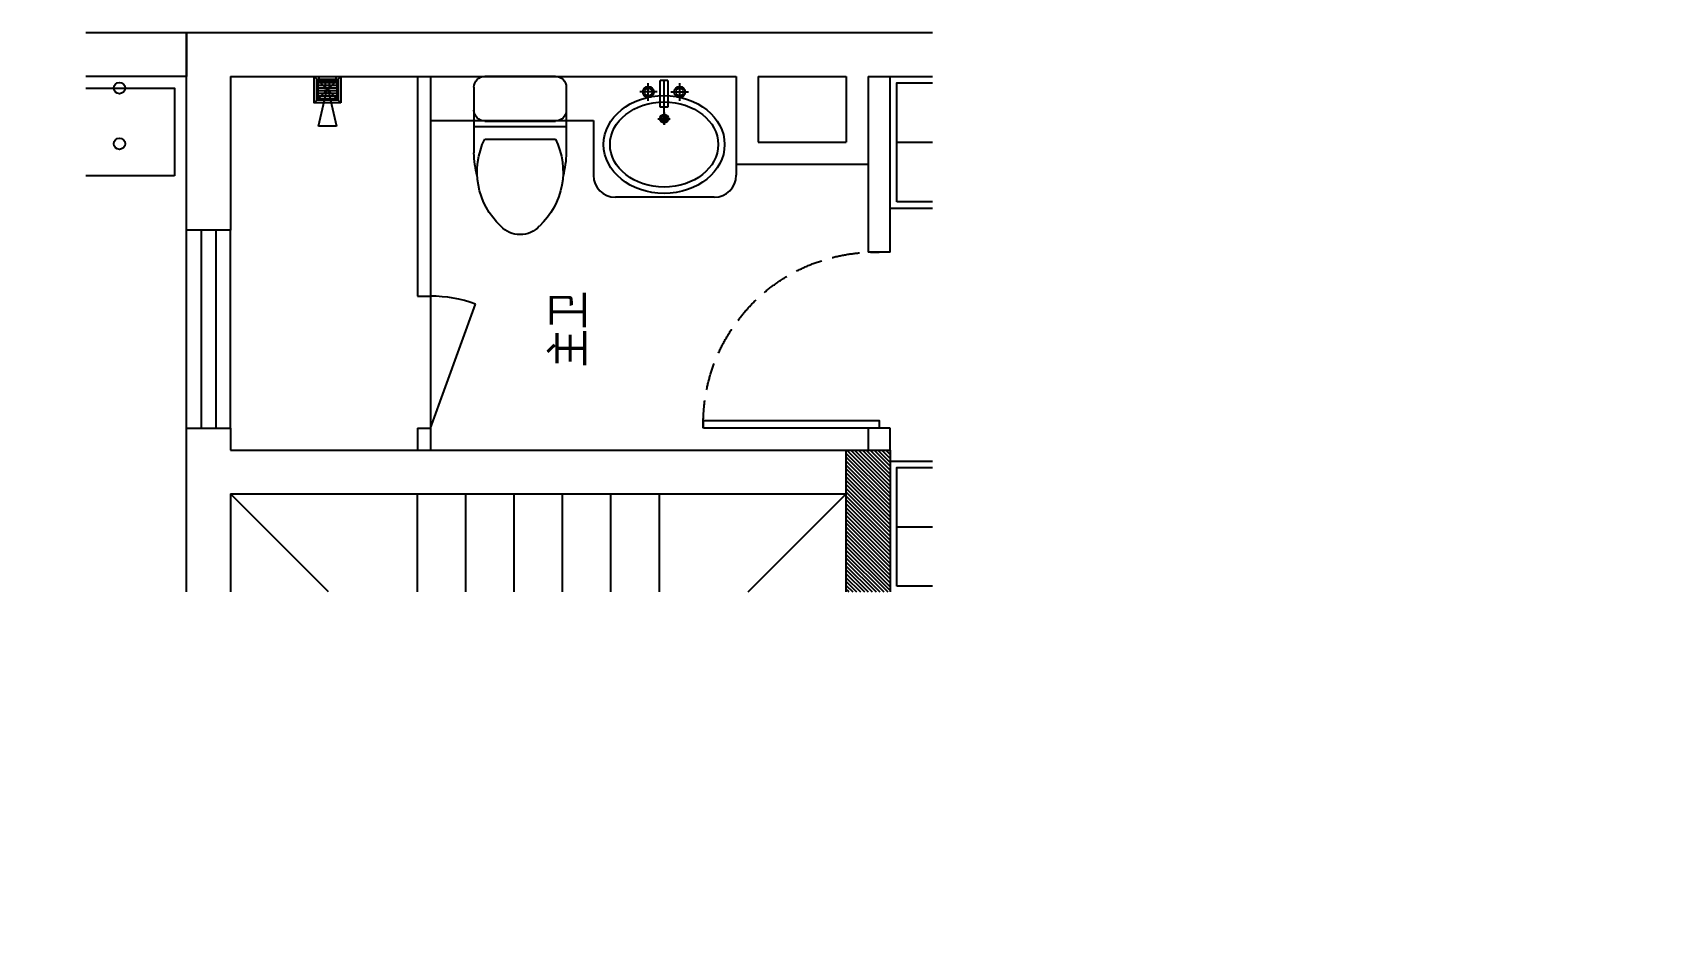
# Model space of a CAD drawing. Extents: x 468514 to 728049, y -74127 to 69080.
# Drawn here: x 554523 to 561898, y -61403 to -57303 of the extents above; entities that cross this region are included whole.
import ezdxf
from ezdxf.xclip import XClip

# ---------------------------------------------------------------- set-up
doc = ezdxf.new("R2010")
doc.units = 0
doc.header["$LTSCALE"] = 500
doc.header["$MEASUREMENT"] = 0
doc.header["$XCLIPFRAME"] = 0
doc.linetypes.add('DASH', pattern=[0.35, 0.25, -0.1])
for name, color, linetype in [('Door 门', 107, 'Continuous'), ('E 立面标注尺寸', 9, 'Continuous'), ('P-Furniture 家具', 153, 'Continuous'), ('P-Make furniture 固定制作', 154, 'Continuous'), ('P-N wall 新建隔墙', 241, 'Continuous'), ('P-O wall 原始墙体', 245, 'Continuous'), ('P-Stair 楼梯（原建筑设备）', 159, 'Continuous'), ('P-Text  平面文字', 9, 'Continuous'), ('P-Ware 洁具', 153, 'Continuous'), ('P-window 窗', 107, 'Continuous')]:
    doc.layers.add(name, color=color, linetype=linetype)
doc.styles.add('PDC DIM', font='PMingLiU-ExtB.ttf', dxfattribs={"width": 0.85})

# ---------------------------------------------------------------- blocks, each defined once
blk = doc.blocks.new('$WINLIB2D$00000001')
at = {"color": 0}
for points in [[(-0.5, 0.5), (-0.5, -0.5)], [(-0.5, 0.5), (0.5, 0.5)], [(0.5, -0.5), (0.5, 0.5)], [(0.5, 0.1667), (-0.5, 0.1667)], [(0.5, -0.1667), (-0.5, -0.1667)], [(-0.5, -0.5), (0.5, -0.5)]]:
    blk.add_lwpolyline(points, dxfattribs=at)
blk = doc.blocks.new('A$C437E590E')
at = {"color": 8, "linetype": 'ByBlock'}
for p, q in [((243.4, 461.6), (164, 461.5)), ((202.4, 421.9), (202.4, 501.2)), ((274.8, 313.2), (274.7, 509.9)), ((306.1, 461.6), (385.5, 461.5)), ((347.1, 421.9), (347.1, 501.2)), ((246.9, 339.9), (303.1, 339.9)), ((275, 368.1), (275, 311.8))]:
    blk.add_line(p, q, dxfattribs=at)
at = {"linetype": 'ByBlock'}
for p, q in [((256.9, 392.6), (256.9, 514.1)), ((292.6, 514.1), (256.9, 514.1)), ((292.6, 514.1), (292.6, 392.6)), ((292.6, 392.6), (256.9, 392.6))]:
    blk.add_line(p, q, dxfattribs=at)
for centre, radius in [((203.7, 461.5), 25), ((203.7, 461.5), 17.9), ((345.8, 461.5), 25), ((345.8, 461.5), 17.9)]:
    blk.add_circle(centre, radius, dxfattribs=at)
at = {"color": 8, "linetype": 'ByBlock'}
for radius in [19.5, 11.9]:
    blk.add_circle((275, 339.9), radius, dxfattribs=at)
at = {"linetype": 'ByBlock'}
blk.add_ellipse((275, 222.4), major_axis=(-275, 0), ratio=0.809091, dxfattribs=at)
at = {"color": 8, "linetype": 'ByBlock'}
blk.add_ellipse((275, 222.4), major_axis=(-246, 0), ratio=0.786583, dxfattribs=at)
blk = doc.blocks.new('asdfsdafa3')
for p, q in [((201553.7, -49577.2), (201553.7, -49256.2)), ((201603.3, -49206.7), (201707.3, -49206.7)), ((201707.3, -49206.7), (201901.1, -49206.7)), ((201756.8, -49256.2), (201756.8, -49577.2)), ((201781.6, -49206.7), (201781.6, -49626.7)), ((201839, -49256.2), (201839, -49577.2)), ((201603.3, -49626.7), (201707.3, -49626.7)), ((201707.3, -49626.7), (201901.1, -49626.7))]:
    blk.add_line(p, q)
for centre, radius, start, end in [((201603.3, -49256.2), 49.5, 90, 180), ((201707.3, -49256.2), 49.5, 0, 90), ((201988.1, -49558.2), 336.8, 42.83063, 116.27775), ((201885.5, -49706.4), 499.9, 75.87951, 88.2029), ((202157.1, -49415.6), 116.3, 359.45023, 47.91264), ((202157.1, -49417.8), 116.3, 312.08736, 0.54977), ((201988.1, -49275.2), 336.8, 243.72225, 317.16937), ((201603.3, -49577.2), 49.5, 180, 270), ((201707.3, -49577.2), 49.5, 270, 0), ((201885.5, -49127.1), 499.9, 271.7971, 284.12049)]:
    blk.add_arc(centre, radius, start, end)
blk = doc.blocks.new('A$C17F62748')
at = {"linetype": 'ByBlock'}
for p, q in [((60, 49.6), (19, 226.7)), ((19, 226.7), (101, 226.7)), ((101, 226.7), (60, 49.6)), ((120, 0), (0, 120)), ((0, 0), (120, 120)), ((18, 102), (102, 102)), ((18, 90), (102, 90)), ((18, 78), (102, 78)), ((18, 66), (102, 66)), ((18, 54), (102, 54)), ((18, 42), (102, 42)), ((18, 30), (102, 30)), ((99.4, 27.6), (20.6, 27.6)), ((20.6, 27.6), (20.6, 0)), ((51.2, 58.9), (51.2, 27.6)), ((68.8, 58.9), (68.8, 27.6)), ((99.4, 0), (99.4, 27.6))]:
    blk.add_line(p, q, dxfattribs=at)
for points in [[(0, 120), (120, 120), (120, 0), (0, 0)], [(12, 108), (108, 108), (108, 12), (12, 12)], [(18, 102), (102, 102), (102, 18), (18, 18)]]:
    blk.add_lwpolyline(points, close=True, dxfattribs=at)
blk = doc.blocks.new('fffg')
blk.add_lwpolyline([(143.1, 669.9), (109, 669.9), (109, -130.1), (143.1, -130.1)], close=True)
at = {"color": 8, "linetype": 'DASH'}
blk.add_arc((123.2, -110.2), 780.4, 88.54208, 181.45792, dxfattribs=at)
blk = doc.blocks.new('A$C63015256')
at = {"layer": 'P-O wall 原始墙体'}
h = blk.add_hatch(dxfattribs=at)
h.set_pattern_fill('ANSI31', color=256, scale=100, style=0)
h.set_pattern_definition([(45, (-208763.564, 105386.938), (-8.83883476, 8.83883476), [])])
h.paths.add_polyline_path([(7352.1, 6096.3), (7352.1, 5896.3), (8252.1, 5896.3), (8252.1, 6096.3), (8052.1, 6096.3)])
at = {"layer": 'P-Furniture 家具', "linetype": 'ByBlock'}
for p, q in [((8352.1, 8046.3), (8252.1, 8046.3)), ((8352.1, 8046.3), (8352.1, 7986.3)), ((8952.1, 8046.3), (8952.1, 7986.3)), ((9952.1, 8046.3), (8952.1, 8046.3)), ((9952.1, 7986.3), (8252.1, 7986.3)), ((8352.1, 7986.3), (8916.4, 7782.5)), ((9752.1, 7986.3), (9752.1, 7246.3)), ((9752.1, 7246.3), (9502.1, 7246.3)), ((9402.1, 6696.3), (9402.1, 7146.3)), ((9502.1, 6596.3), (9502.1, 6596.3)), ((9552.1, 6596.3), (9502.1, 6596.3))]:
    blk.add_line(p, q, dxfattribs=at)
at = {"layer": 'P-Furniture 家具', "color": 8}
blk.add_lwpolyline([(9498.9, 9150.7), (9498.9, 9650.7), (9898.9, 9650.7), (9898.9, 9150.7)], close=True, dxfattribs=at)
for centre in [(9645.7, 9400.7), (9898.9, 9400.7)]:
    blk.add_circle(centre, 25.7, dxfattribs=at)
at = {"layer": 'P-Furniture 家具', "linetype": 'ByBlock'}
for centre, radius, start, end in [((8352.1, 7986.3), 600, 340.14433, 0), ((9502.1, 7146.3), 100, 90, 180), ((9502.1, 6696.3), 100, 180, 270)]:
    blk.add_arc(centre, radius, start, end, dxfattribs=at)
at = {"layer": 'P-Make furniture 固定制作', "color": 8}
for p, q in [((7902.1, 5866.3), (7902.1, 4926.3)), ((9652.1, 5866.3), (9652.1, 4926.3))]:
    blk.add_line(p, q, dxfattribs=at)
at = {"layer": 'P-Make furniture 固定制作'}
for p, q in [((8202.1, 5896.3), (8202.1, 4896.3)), ((9352.1, 5896.3), (9352.1, 4896.3))]:
    blk.add_line(p, q, dxfattribs=at)
at = {"layer": 'P-Make furniture 固定制作', "color": 8}
for points in [[(7632.1, 5866.3), (8172.1, 5866.3), (8172.1, 4926.3), (7632.1, 4926.3)], [(9382.1, 5866.3), (9922.1, 5866.3), (9922.1, 4926.3), (9382.1, 4926.3)]]:
    blk.add_lwpolyline(points, close=True, dxfattribs=at)
at = {"layer": 'P-N wall 新建隔墙'}
for p, q in [((8352.1, 5996.3), (8252.1, 5996.3)), ((8352.1, 5896.3), (8352.1, 5996.3)), ((9152.1, 5896.3), (9152.1, 5996.3)), ((9552.1, 5996.3), (9152.1, 5996.3)), ((8252.1, 5896.3), (8352.1, 5896.3)), ((9152.1, 5896.3), (9952.1, 5896.3))]:
    blk.add_line(p, q, dxfattribs=at)
at = {"layer": 'P-O wall 原始墙体'}
for p, q in [((6052.1, 9096.3), (8152.1, 9096.3)), ((8152.1, 9096.3), (8352.1, 9096.3)), ((8352.1, 9096.3), (8352.1, 8896.3)), ((9252.1, 8896.3), (9252.1, 9096.3)), ((9252.1, 9096.3), (10152.1, 9096.3)), ((10152.1, 9096.3), (10152.1, 6596.3)), ((8052.1, 8896.3), (6052.1, 8896.3)), ((8052.1, 8896.3), (8052.1, 6596.3)), ((8252.1, 8896.3), (8252.1, 6096.3)), ((8352.1, 8896.3), (8252.1, 8896.3)), ((9952.1, 8896.3), (9252.1, 8896.3)), ((9952.1, 8896.3), (9952.1, 6596.3)), ((8052.1, 6596.3), (8052.1, 6096.3)), ((9952.1, 6596.3), (9552.1, 6596.3)), ((9552.1, 6596.3), (9552.1, 5996.3)), ((10152.1, 6596.3), (10152.1, 5996.3)), ((9952.1, 6496.3), (9652.1, 6496.3)), ((9652.1, 6496.3), (9652.1, 6096.3)), ((9952.1, 6496.3), (9952.1, 6096.3)), ((6202.1, 6096.3), (8052.1, 6096.3)), ((8052.1, 6096.3), (8252.1, 6096.3)), ((8252.1, 6096.3), (8252.1, 5896.3)), ((9952.1, 6096.3), (9652.1, 6096.3)), ((9952.1, 5996.3), (9552.1, 5996.3)), ((9952.1, 5996.3), (9952.1, 1596.3)), ((10152.1, 5996.3), (10152.1, 3696.3)), ((8252.1, 5896.3), (6202.1, 5896.3))]:
    blk.add_line(p, q, dxfattribs=at)
blk.add_lwpolyline([(9952.1, 9796.3), (10152.1, 9796.3), (10152.1, 9096.3), (9952.1, 9096.3)], close=True, dxfattribs=at)
at = {"layer": 'P-Stair 楼梯（原建筑设备）'}
for p, q in [((7252.1, 8096.3), (8052.1, 8896.3)), ((7252.1, 8046.3), (8052.1, 8046.3)), ((7252.1, 7826.3), (8052.1, 7826.3)), ((7252.1, 7606.3), (8052.1, 7606.3)), ((7252.1, 7386.3), (8052.1, 7386.3)), ((7252.1, 7166.3), (8052.1, 7166.3)), ((7252.1, 6946.3), (8052.1, 6946.3)), ((7252.1, 6896.3), (8052.1, 6096.3))]:
    blk.add_line(p, q, dxfattribs=at)
blk.add_lwpolyline([(6542.1, 6521.3, 0, 0, 0), (7627.1, 6521.3, 0, 0, 0), (7627.1, 8471.3, 0, 0, 0), (6402.1, 8471.3, 80, 0, 0), (6102.1, 8471.3, 0, 0, 0)], format="xyseb", dxfattribs=at)
at = {"layer": 'Door 门', "xscale": -1}
blk.add_blockref('fffg', (8495.2, 6076.4), dxfattribs=at)
at = {"layer": 'P-Furniture 家具', "linetype": 'ByBlock', "xscale": -1}
blk.add_blockref('asdfsdafa3', (211505.8, 56996), dxfattribs=at)
at = {"layer": 'P-Ware 洁具', "linetype": 'ByBlock', "rotation": 90.00000000000001}
blk.add_blockref('A$C17F62748', (9952.1, 8395), dxfattribs=at)
at = {"layer": 'P-Ware 洁具', "color": 1, "linetype": 'ByBlock', "rotation": 269.9999999999999}
blk.add_blockref('A$C437E590E', (9419.7, 7199.6), dxfattribs=at)
at = {"layer": 'P-window 窗', "xscale": 900, "yscale": 200, "zscale": -900}
blk.add_blockref('$WINLIB2D$00000001', (8802.1, 8996.3), dxfattribs=at)
at = {"layer": 'P-Text  平面文字', "insert": (8628.1, 7438.1), "char_height": 150, "width": 893.426, "attachment_point": 1, "style": 'PDC DIM'}
blk.add_mtext('主卫', dxfattribs=at)

msp = doc.modelspace()

# ---------------------------------------------------------------- block references
at = {"layer": 'E 立面标注尺寸'}
ref = msp.add_blockref('A$C63015256', (564319.6, -67455.6), dxfattribs=dict(at, rotation=90))
XClip(ref).set_block_clipping_path([(7606.5096612782, 5704.060371482), (10491.0096612782, 9554.060371482)])

doc.saveas('drawing.dxf')
